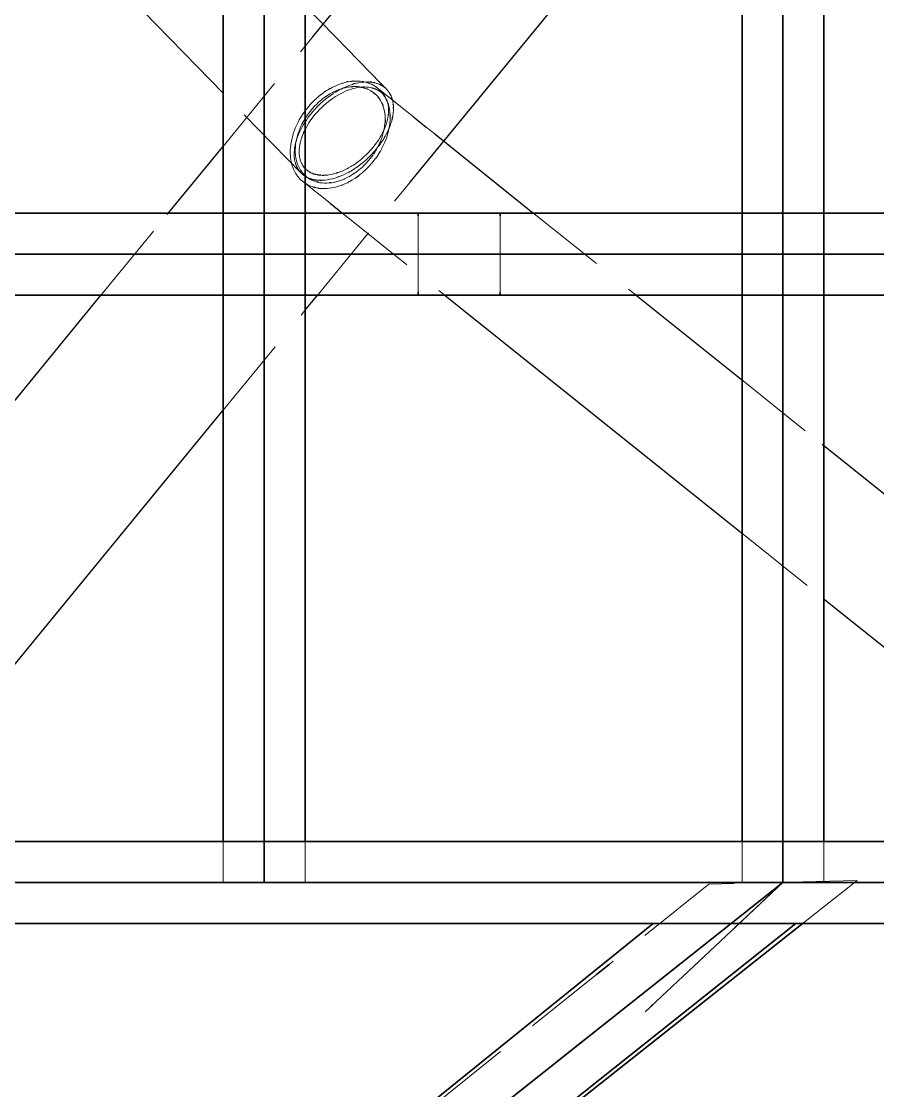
# Model space of a CAD drawing. Header units: millimetres. Extents: x -6703 to 7269, y -87291 to -79311.
# Drawn here: x 3953 to 5521, y -83593 to -81636 of the extents above; entities that cross this region are included whole.
import ezdxf

# ---------------------------------------------------------------- set-up
doc = ezdxf.new("R2010")
doc.units = ezdxf.units.MM
doc.linetypes.add('HIDDEN_50', pattern=[225, 150, -75])
for name, color, linetype, lineweight in [('PLATE_HIDDEN', 8, 'HIDDEN_50', 18), ('PLATE_VISIBLE', 7, 'Continuous', 35), ('PROFILE_HIDDEN', 9, 'HIDDEN_50', 18), ('PROFILE_VISIBLE', 4, 'Continuous', 25)]:
    doc.layers.add(name, color=color, linetype=linetype, lineweight=lineweight)

msp = doc.modelspace()

# ---------------------------------------------------------------- linework, layer by layer
at = {"layer": 'PLATE_HIDDEN'}
for p, q in [((4397.9, -83211.7), (4397.9, -81502.2)), ((5347.9, -81502.2), (5347.9, -83211.7)), ((4322.9, -82139.7), (4322.9, -81990.1)), ((4326.2, -81986.7), (4475.6, -81986.7)), ((4472.9, -81990.1), (4472.9, -82139.7)), ((4679.9, -81991.7), (4679.9, -82131.7)), ((4829.9, -82131.7), (4829.9, -81991.7)), ((5272.9, -82139.7), (5272.9, -81990.1)), ((5274.9, -81986.7), (5424.9, -81986.7)), ((5422.9, -81990.1), (5422.9, -82139.7)), ((4754.9, -82061.7), (2502.9, -82061.7)), ((6254.9, -82061.7), (4754.9, -82061.7)), ((4475.6, -82136.7), (4326.2, -82136.7)), ((5424.9, -82136.7), (5274.9, -82136.7)), ((4397.9, -82923.4), (4397.9, -82921.1)), ((4397.9, -82921.1), (4397.9, -83211.7)), ((4397.9, -83144), (4397.9, -82923.4)), ((5347.9, -83036.7), (5347.9, -83034.4)), ((5347.9, -83034.4), (5347.9, -83211.7)), ((5347.9, -83144), (5347.9, -83036.7)), ((4322.9, -83211.7), (4322.9, -83136.9)), ((4331.7, -83136.7), (4471.6, -83136.7)), ((4397.9, -83211.7), (4397.9, -83144)), ((4472.9, -83136.9), (4472.9, -83211.7)), ((5272.9, -83211.7), (5272.9, -83136.9)), ((5280.8, -83136.7), (5420.7, -83136.7)), ((5347.9, -83211.7), (5347.9, -83144)), ((5422.9, -83136.9), (5422.9, -83211.7)), ((5483.6, -83208.3), (5212.2, -83215.1)), ((5385.5, -83285.8), (5483.6, -83208.3)), ((3194.9, -83211.7), (4662.5, -83211.7)), ((4472.9, -83211.7), (4322.9, -83211.7)), ((4702.4, -83211.7), (6254.9, -83211.7)), ((5347.9, -83211.7), (4982.3, -83501.4)), ((5212.2, -83215.1), (5029.5, -83361.8)), ((5095.5, -83449), (5347.9, -83211.7)), ((5422.9, -83211.7), (5272.9, -83211.7)), ((5347.9, -83211.7), (5273.5, -83281.7)), ((5273.5, -83281.7), (5095.5, -83449)), ((5380.7, -83286.7), (5121, -83286.7)), ((5006.2, -83380.5), (3560, -84541.1)), ((4982.3, -83501.4), (4710.4, -83716.9))]:
    msp.add_line(p, q, dxfattribs=at)
at = {"layer": 'PLATE_VISIBLE'}
for p, q in [((4322.9, -79821.1), (4322.9, -83136.7)), ((4472.9, -83136.7), (4472.9, -79821.1)), ((5272.9, -79821.1), (5272.9, -83136.7)), ((5422.9, -83136.7), (5422.9, -79821.1)), ((4322.9, -81990.1), (4322.9, -80982.9)), ((4472.9, -80982.9), (4472.9, -81990.1)), ((5272.9, -81990.1), (5272.9, -80982.9)), ((5422.9, -80982.9), (5422.9, -81990.1)), ((4397.9, -81248.1), (4397.9, -83211.7)), ((5347.9, -83211.7), (5347.9, -81248.1)), ((6179.9, -81986.7), (2572.9, -81986.7)), ((3519.2, -81986.7), (4326.2, -81986.7)), ((4475.6, -81986.7), (4679.9, -81986.7)), ((4679.9, -81986.7), (4679.9, -81991.7)), ((4829.9, -81986.7), (5274.9, -81986.7)), ((4829.9, -81991.7), (4829.9, -81986.7)), ((5424.9, -81986.7), (6179.9, -81986.7)), ((2497.9, -82061.7), (4754.9, -82061.7)), ((4754.9, -82061.7), (6254.9, -82061.7)), ((4679.9, -82131.7), (4679.9, -82136.7)), ((4829.9, -82136.7), (4829.9, -82131.7)), ((2572.9, -82136.7), (6179.9, -82136.7)), ((4326.2, -82136.7), (3519.2, -82136.7)), ((4322.9, -83136.9), (4322.9, -82139.7)), ((4472.9, -82139.7), (4472.9, -83136.9)), ((4679.9, -82136.7), (4475.6, -82136.7)), ((5274.9, -82136.7), (4829.9, -82136.7)), ((5272.9, -83136.9), (5272.9, -82139.7)), ((5422.9, -82139.7), (5422.9, -83136.9)), ((6179.9, -82136.7), (5424.9, -82136.7)), ((6179.9, -83136.7), (3189.4, -83136.7)), ((3522.4, -83136.7), (4331.7, -83136.7)), ((4322.9, -83136.7), (4472.9, -83136.7)), ((4471.6, -83136.7), (5280.8, -83136.7)), ((5272.9, -83136.7), (5422.9, -83136.7)), ((5420.7, -83136.7), (6100, -83136.7)), ((6254.9, -83211.7), (3188.8, -83211.7)), ((3331.5, -84809.7), (5347.9, -83211.7)), ((4662.5, -83211.7), (4702.4, -83211.7)), ((3189.4, -83286.7), (6179.9, -83286.7)), ((5121, -83286.7), (3217.7, -83286.7)), ((5110, -83286.7), (3322.8, -84731.5)), ((5110, -83286.7), (3322.8, -84731.5)), ((3342.1, -84900.7), (5385.5, -83285.8)), ((3342.1, -84900.8), (5371.5, -83286.7)), ((3342.1, -84900.8), (5371.5, -83286.7)), ((5371.5, -83286.7), (5110, -83286.7)), ((5371.5, -83286.7), (5110, -83286.7)), ((6180, -83286.7), (5380.7, -83286.7)), ((5029.5, -83361.8), (5006.2, -83380.5))]:
    msp.add_line(p, q, dxfattribs=at)
at = {"layer": 'PROFILE_HIDDEN'}
for p, q in [((4321.8, -81865.2), (4486.6, -81664.3)), ((4549.5, -81685.5), (4528.6, -81664.1)), ((4591.3, -81728.3), (4570.4, -81706.9)), ((4521.6, -81756.9), (4519.2, -81758.2)), ((4523.2, -81756.1), (4521.6, -81756.9)), ((4526.4, -81754.5), (4523.2, -81756.1)), ((4531.2, -81752.4), (4526.4, -81754.5)), ((4532.7, -81751.8), (4531.2, -81752.4)), ((4536, -81750.5), (4532.7, -81751.8)), ((4533.6, -81760.8), (4536.7, -81759.6)), ((4538.3, -81759.5), (4533.7, -81762)), ((4540.9, -81748.9), (4536, -81750.5)), ((4536.7, -81759.6), (4539, -81758.9)), ((4543.1, -81757.2), (4538.3, -81759.5)), ((4542.3, -81748.5), (4540.9, -81748.9)), ((4542, -81758), (4542.7, -81757.8)), ((4545.7, -81747.6), (4542.3, -81748.5)), ((4542.7, -81757.8), (4545.9, -81756.9)), ((4547.9, -81755.1), (4543.2, -81757.1)), ((4548.1, -81747), (4545.7, -81747.6)), ((4545.9, -81756.9), (4550.4, -81756)), ((4552.6, -81753.2), (4547.9, -81755.1)), ((4550.4, -81756), (4551.7, -81755.8)), ((4551.8, -81746.3), (4551.1, -81746.4)), ((4551.4, -81761.7), (4555.8, -81760.1)), ((4551.7, -81755.8), (4554.9, -81755.3)), ((4555.2, -81745.7), (4551.8, -81746.3)), ((4557.4, -81751.5), (4552.7, -81753.1)), ((4554.9, -81755.3), (4557.1, -81755.1)), ((4557.6, -81745.4), (4555.2, -81745.7)), ((4555.8, -81760.1), (4560.3, -81758.7)), ((4559.8, -81750.8), (4557.4, -81751.5)), ((4559.9, -81754.9), (4560.5, -81754.9)), ((4560.3, -81758.7), (4564.7, -81757.6)), ((4560.5, -81754.9), (4563.7, -81754.8)), ((4561.2, -81745.1), (4560.6, -81745.1)), ((4564.6, -81744.9), (4561.2, -81745.1)), ((4563.7, -81754.8), (4568, -81754.9)), ((4566.8, -81748.9), (4564.5, -81749.5)), ((4569.1, -81744.9), (4564.6, -81744.9)), ((4564.7, -81757.6), (4569, -81756.7)), ((4571.4, -81747.9), (4566.8, -81748.9)), ((4568, -81754.9), (4569, -81755)), ((4569, -81755), (4570.6, -81755.2)), ((4570.3, -81745), (4569.1, -81744.9)), ((4569.1, -81756.7), (4573.4, -81756.1)), ((4573.6, -81745.2), (4570.3, -81745)), ((4576, -81747.2), (4571.4, -81747.9)), ((4573.4, -81756.1), (4575.4, -81755.9)), ((4578, -81745.8), (4573.6, -81745.2)), ((4574.2, -81755.7), (4576.3, -81756)), ((4580.3, -81746.8), (4576, -81747.2)), ((4578.5, -81745.9), (4578, -81745.8)), ((4579.6, -81755.6), (4581.7, -81755.6)), ((4584.8, -81746.5), (4580.4, -81746.7)), ((4582.3, -81746.6), (4580.6, -81746.3)), ((4581.7, -81755.6), (4585.4, -81755.7)), ((4582.1, -81757.6), (4584.1, -81758.2)), ((4586.4, -81747.7), (4582.3, -81746.6)), ((4586.8, -81746.6), (4584.8, -81746.5)), ((4585.6, -81755.7), (4589.5, -81756)), ((4586.3, -81759.1), (4587.7, -81759.7)), ((4587.3, -81748), (4586.4, -81747.7)), ((4590.4, -81749.1), (4587.3, -81748)), ((4587.7, -81759.7), (4591.3, -81761.4)), ((4591, -81746.7), (4589, -81746.6)), ((4589.5, -81756), (4592.9, -81756.6)), ((4594.2, -81750.7), (4590.4, -81749.1)), ((4593.2, -81756.7), (4595, -81757.1)), ((4596.8, -81747.4), (4594.9, -81747.1)), ((4597.9, -81752.6), (4596.4, -81751.9)), ((4601.4, -81754.8), (4597.9, -81752.6)), ((4598.3, -81758), (4599.8, -81758.5)), ((4600.9, -81748.2), (4599, -81747.8)), ((4604.2, -81749.2), (4600.9, -81748.2)), ((4604.8, -81757.2), (4603.4, -81756.2)), ((4608, -81750.6), (4604.5, -81749.3)), ((4606.4, -81758.5), (4604.8, -81757.2)), ((4604.8, -81757.2), (4671.1, -81810.2)), ((4609.5, -81751.2), (4608, -81750.6)), ((4622.6, -81760.5), (4612.2, -81749.8)), ((4614.5, -81753.8), (4612.9, -81753)), ((4615.7, -81754.7), (4614.5, -81753.8)), ((4466.1, -81913.8), (4323.3, -81767.4)), ((4490.1, -81779.7), (4487.6, -81782.1)), ((4494.3, -81775.8), (4490.1, -81779.7)), ((4495.1, -81775.1), (4494.3, -81775.8)), ((4498.6, -81772.1), (4497.3, -81773.3)), ((4503.1, -81768.6), (4498.6, -81772.1)), ((4501.4, -81780.2), (4505.5, -81776.8)), ((4504.7, -81767.4), (4503.1, -81768.6)), ((4507.6, -81765.4), (4504.7, -81767.4)), ((4505.5, -81776.8), (4507.1, -81775.7)), ((4510.2, -81777.9), (4506.2, -81781.2)), ((4507.1, -81775.7), (4508.5, -81774.7)), ((4512.2, -81762.3), (4507.6, -81765.4)), ((4514.7, -81774.4), (4510.2, -81777.9)), ((4512, -81772.2), (4514.2, -81770.8)), ((4513.8, -81761.3), (4512.2, -81762.3)), ((4515.4, -81760.4), (4513.8, -81761.3)), ((4514.2, -81770.8), (4515.7, -81769.8)), ((4519.3, -81771), (4515.1, -81774.1)), ((4515.7, -81769.8), (4518.6, -81768)), ((4515.9, -81782), (4519.8, -81779)), ((4518.6, -81768), (4523.1, -81765.6)), ((4524, -81767.9), (4519.3, -81771)), ((4519.8, -81779), (4524.2, -81775.9)), ((4523.1, -81765.6), (4524.6, -81764.8)), ((4528.7, -81764.9), (4524.3, -81767.7)), ((4524.5, -81775.7), (4528.6, -81773.1)), ((4524.6, -81764.8), (4527.6, -81763.3)), ((4527.6, -81763.3), (4532.2, -81761.3)), ((4528.6, -81773.1), (4533.1, -81770.4)), ((4533.5, -81762.1), (4528.7, -81764.9)), ((4532.2, -81761.3), (4533.6, -81760.8)), ((4533.4, -81770.2), (4537.7, -81767.9)), ((4537.7, -81767.9), (4542.2, -81765.6)), ((4542.4, -81765.5), (4546.8, -81763.5)), ((4546.8, -81763.5), (4551.3, -81761.7)), ((4596.2, -81764.5), (4597.8, -81765.7)), ((4602.2, -81769.5), (4603.6, -81770.9)), ((4603.6, -81770.9), (4604, -81771.3)), ((4604, -81771.3), (4605.1, -81772.6)), ((4604.7, -81760.7), (4606, -81761.4)), ((4607.4, -81775.4), (4608.5, -81777)), ((4607.8, -81762.4), (4609.2, -81763.4)), ((4608.5, -81777), (4608.8, -81777.4)), ((4608.8, -81777.4), (4610.7, -81780.3)), ((4609.2, -81763.4), (4611.5, -81765.1)), ((4610.9, -81762.7), (4609.7, -81761.5)), ((4612.3, -81764.2), (4610.9, -81762.7)), ((4611.8, -81765.4), (4614.2, -81767.6)), ((4614.2, -81767.6), (4616.1, -81769.8)), ((4616.2, -81769), (4615.1, -81767.6)), ((4618.5, -81772.6), (4616.2, -81769)), ((4616.4, -81770.1), (4618.4, -81772.8)), ((4618.4, -81772.8), (4619.9, -81775.2)), ((4618.8, -81773.1), (4618.5, -81772.6)), ((4620.6, -81776.3), (4618.8, -81773.1)), ((4619.9, -81775.2), (4620.2, -81775.7)), ((4620.2, -81775.7), (4620.9, -81777.2)), ((4621.5, -81778.2), (4620.6, -81776.3)), ((4624.9, -81763.1), (4622.6, -81760.5)), ((4626.6, -81765.5), (4624.9, -81763.1)), ((4627, -81766), (4626.6, -81765.5)), ((4628.8, -81769), (4627, -81766)), ((4630.1, -81771.7), (4628.8, -81769)), ((4630.4, -81772.2), (4630.1, -81771.7)), ((4631, -81774), (4630.4, -81772.2)), ((4632.6, -81778.6), (4632.2, -81777.1)), ((4632.8, -81779.2), (4632.6, -81778.6)), ((4633.7, -81783), (4632.8, -81779.2)), ((4474.7, -81796.8), (4473.7, -81798.1)), ((4478.3, -81792.3), (4474.7, -81796.8)), ((4479.1, -81791.4), (4478.3, -81792.3)), ((4482.1, -81787.9), (4481, -81789.2)), ((4486, -81783.7), (4482.1, -81787.9)), ((4482.4, -81799.6), (4483.9, -81797.9)), ((4483.9, -81797.9), (4485.9, -81795.4)), ((4489.3, -81797.7), (4485.5, -81802.1)), ((4485.9, -81795.4), (4489.5, -81791.4)), ((4487.6, -81782.1), (4486, -81783.7)), ((4489.8, -81797.2), (4489.3, -81797.7)), ((4489.5, -81791.4), (4491.1, -81789.8)), ((4493.2, -81793.5), (4489.8, -81797.2)), ((4491.1, -81789.8), (4493.4, -81787.5)), ((4497.3, -81789.4), (4493.2, -81793.5)), ((4493.4, -81787.5), (4497.3, -81783.7)), ((4495.5, -81800.9), (4499.2, -81796.9)), ((4497.3, -81783.7), (4498.9, -81782.4)), ((4497.8, -81788.9), (4497.3, -81789.4)), ((4501.5, -81785.4), (4497.8, -81788.9)), ((4498.9, -81782.4), (4501.4, -81780.2)), ((4499.2, -81796.9), (4499.7, -81796.4)), ((4499.7, -81796.4), (4503.1, -81793)), ((4505.8, -81781.6), (4501.5, -81785.4)), ((4503.1, -81793), (4507.1, -81789.3)), ((4506.2, -81781.2), (4505.8, -81781.6)), ((4507.1, -81789.3), (4507.6, -81788.9)), ((4507.6, -81788.9), (4511.3, -81785.7)), ((4511.3, -81785.7), (4515.5, -81782.3)), ((4610.7, -81780.3), (4612.6, -81783.9)), ((4612.6, -81783.9), (4612.8, -81784.3)), ((4612.8, -81784.3), (4613.6, -81786)), ((4615, -81789.6), (4615.8, -81791.5)), ((4615.9, -81791.9), (4617, -81795.6)), ((4617, -81795.6), (4617.9, -81799.8)), ((4622.2, -81780.1), (4622.7, -81781.4)), ((4624, -81784.2), (4622.6, -81780.6)), ((4622.7, -81781.4), (4623, -81782)), ((4623, -81782), (4624, -81785.4)), ((4625.4, -81788.5), (4624, -81784.2)), ((4624, -81785.4), (4624.6, -81788.3)), ((4624.6, -81788.3), (4624.8, -81788.9)), ((4624.8, -81788.9), (4625.3, -81792.7)), ((4625.3, -81792.7), (4625.5, -81795.7)), ((4626.5, -81792.9), (4625.5, -81788.9)), ((4625.5, -81795.7), (4625.6, -81796.5)), ((4625.6, -81796.5), (4625.6, -81800.5)), ((4627.4, -81797.4), (4626.5, -81792.9)), ((4628, -81802), (4627.5, -81797.8)), ((4634.2, -81786.1), (4633.7, -81783)), ((4634.3, -81802.7), (4634.6, -81799.3)), ((4634.6, -81790.9), (4634.5, -81788.9)), ((4634.7, -81792.5), (4634.6, -81790.9)), ((4634.6, -81799.3), (4634.7, -81795.1)), ((4460.6, -81818.7), (4459.4, -81821.1)), ((4462, -81816), (4460.6, -81818.7)), ((4464.9, -81811.1), (4462, -81816)), ((4466.3, -81808.9), (4464.9, -81811.1)), ((4468, -81806.2), (4466.3, -81808.9)), ((4467.6, -81822.4), (4470.2, -81817.7)), ((4471.2, -81801.5), (4468, -81806.2)), ((4470.2, -81817.7), (4471.4, -81815.6)), ((4472, -81800.5), (4471.2, -81801.5)), ((4471.4, -81815.6), (4472.2, -81814.3)), ((4473.7, -81817.9), (4472.2, -81820.3)), ((4474.4, -81810.7), (4475.9, -81808.4)), ((4478.5, -81811), (4475.8, -81814.9)), ((4475.9, -81808.4), (4477.3, -81806.5)), ((4477.3, -81806.5), (4479, -81804)), ((4481.9, -81806.5), (4478.5, -81811)), ((4479, -81804), (4482.4, -81799.6)), ((4479.7, -81821.4), (4482.1, -81817.8)), ((4482.5, -81805.9), (4481.9, -81806.5)), ((4482.1, -81817.8), (4485.2, -81813.4)), ((4485.5, -81802.1), (4482.5, -81805.9)), ((4485.2, -81813.4), (4485.7, -81812.7)), ((4485.7, -81812.7), (4488.4, -81809.1)), ((4488.4, -81809.1), (4491.9, -81804.9)), ((4491.9, -81804.9), (4492.4, -81804.4)), ((4492.4, -81804.4), (4495.5, -81800.9)), ((4618, -81800.2), (4618.7, -81804.2)), ((4618.7, -81804.2), (4619.1, -81808.6)), ((4619.1, -81808.9), (4619.3, -81813.2)), ((4619.3, -81813.2), (4619.3, -81815.5)), ((4623.1, -81817.3), (4622.2, -81820.6)), ((4624.1, -81813), (4623.1, -81817.3)), ((4624.3, -81812), (4624.1, -81813)), ((4624.9, -81808.7), (4624.3, -81812)), ((4625.1, -81806.6), (4624.9, -81808.7)), ((4625.6, -81800.5), (4625.4, -81803.6)), ((4628.4, -81806.8), (4628, -81802)), ((4628, -81821.7), (4628.4, -81816.9)), ((4628.4, -81816.6), (4628.5, -81811.7)), ((4628.5, -81811.7), (4628.5, -81809.4)), ((4630.4, -81820.8), (4631.5, -81817.3)), ((4631.5, -81817.3), (4632, -81815)), ((4633.2, -81809.9), (4633.5, -81808.2)), ((4633.5, -81808.2), (4634.2, -81803.7)), ((4634.2, -81803.7), (4634.3, -81802.7)), ((4452.7, -81836.4), (4451.8, -81839)), ((4454.7, -81831.3), (4452.7, -81836.4)), ((4455.8, -81828.8), (4454.7, -81831.3)), ((4456.9, -81826.1), (4455.8, -81828.8)), ((4459.4, -81821.1), (4456.9, -81826.1)), ((4459.6, -81841.9), (4461.2, -81837)), ((4461.2, -81837), (4462.2, -81834.6)), ((4464.2, -81834.4), (4462, -81839.2)), ((4462.2, -81834.6), (4463.1, -81832.1)), ((4463.1, -81832.1), (4465.2, -81827.2)), ((4464.7, -81833.5), (4464.2, -81834.4)), ((4466.6, -81829.7), (4464.7, -81833.5)), ((4465.2, -81827.2), (4466.4, -81825)), ((4466.4, -81825), (4467.6, -81822.4)), ((4469.3, -81825), (4466.6, -81829.7)), ((4469.8, -81824.1), (4469.3, -81825)), ((4472.2, -81820.3), (4469.8, -81824.1)), ((4470.1, -81839.1), (4471.7, -81835.6)), ((4471.7, -81835.6), (4474, -81831.1)), ((4474, -81831.1), (4474.5, -81830.2)), ((4474.5, -81830.2), (4476.5, -81826.6)), ((4476.5, -81826.6), (4479.2, -81822.2)), ((4479.2, -81822.2), (4479.7, -81821.4)), ((4615.3, -81838.3), (4614.6, -81839.7)), ((4616.8, -81835.2), (4615.3, -81838.3)), ((4616.5, -81837.3), (4615.3, -81842.1)), ((4617.6, -81832.3), (4616.6, -81837.2)), ((4618.7, -81830.7), (4616.8, -81835.2)), ((4618.4, -81827.6), (4617.6, -81832.3)), ((4619, -81822.6), (4618.4, -81827.4)), ((4619.2, -81829.4), (4618.7, -81830.7)), ((4619.1, -81820.4), (4619, -81822.6)), ((4620.5, -81826.2), (4619.2, -81829.4)), ((4621.9, -81821.7), (4620.5, -81826.2)), ((4622.2, -81820.6), (4621.9, -81821.7)), ((4622.8, -81839.5), (4624.4, -81836.2)), ((4623.9, -81842.3), (4625.3, -81837.2)), ((4624.4, -81836.2), (4626.5, -81831.4)), ((4625.3, -81837.1), (4626.4, -81831.9)), ((4626.4, -81831.9), (4627.3, -81826.9)), ((4626.5, -81831.4), (4627.1, -81830.1)), ((4627.1, -81830.1), (4628.4, -81826.7)), ((4627.3, -81826.8), (4628, -81821.7)), ((4628.4, -81826.7), (4630, -81822)), ((4630, -81822), (4630.4, -81820.8)), ((4694.5, -81829), (4710.1, -81841.5)), ((4447.1, -81857.2), (4446.8, -81859.6)), ((4448.2, -81852), (4447.1, -81857.2)), ((4448.8, -81849.3), (4448.2, -81852)), ((4449.4, -81846.8), (4448.8, -81849.3)), ((4451, -81841.6), (4449.4, -81846.8)), ((4451.8, -81839), (4451, -81841.6)), ((4455.4, -81858), (4454.6, -81861.4)), ((4455.3, -81861.5), (4456, -81856.6)), ((4456.7, -81853.3), (4455.4, -81858)), ((4456, -81856.6), (4456.5, -81854.1)), ((4456.5, -81854.1), (4457, -81851.7)), ((4457, -81852.2), (4456.7, -81853.3)), ((4457, -81851.7), (4458.1, -81846.8)), ((4458.2, -81848.6), (4457, -81852.2)), ((4458.1, -81846.8), (4458.9, -81844.3)), ((4460, -81843.9), (4458.2, -81848.6)), ((4458.9, -81844.3), (4459.6, -81841.9)), ((4460.4, -81842.9), (4460, -81843.9)), ((4462, -81839.2), (4460.4, -81842.9)), ((4462.9, -81862.1), (4463.8, -81857.8)), ((4463.8, -81857.8), (4464.1, -81856.8)), ((4464.1, -81856.8), (4464.9, -81853.5)), ((4464.9, -81853.5), (4466.3, -81849)), ((4466.3, -81849), (4466.6, -81848)), ((4466.6, -81848), (4467.8, -81844.6)), ((4467.8, -81844.6), (4469.7, -81840.1)), ((4469.7, -81840.1), (4470.1, -81839.1)), ((4603.9, -81857.4), (4600.7, -81861.7)), ((4604.9, -81856), (4603.9, -81857.4)), ((4606.9, -81853), (4604.9, -81856)), ((4609.7, -81848.6), (4606.9, -81853)), ((4609.9, -81856.8), (4607.7, -81861.7)), ((4610.5, -81847.2), (4609.7, -81848.6)), ((4611.9, -81851.9), (4610, -81856.7)), ((4612.3, -81844.2), (4610.5, -81847.2)), ((4611.7, -81858.1), (4613.8, -81855.1)), ((4613.7, -81847), (4611.9, -81851.9)), ((4614.6, -81839.7), (4612.3, -81844.2)), ((4615.3, -81842.1), (4613.7, -81847)), ((4613.8, -81855.1), (4616.8, -81850.4)), ((4616, -81862.9), (4618.3, -81857.8)), ((4616.8, -81850.4), (4617.6, -81848.9)), ((4617.6, -81848.9), (4619.5, -81845.7)), ((4618.3, -81857.7), (4620.4, -81852.6)), ((4619.5, -81845.7), (4622.1, -81840.9)), ((4620.4, -81852.6), (4622.3, -81847.5)), ((4622.1, -81840.9), (4622.8, -81839.5)), ((4622.3, -81847.5), (4623.9, -81842.3)), ((4445.7, -81869.6), (4445.6, -81872.3)), ((4445.6, -81872.3), (4445.6, -81877.3)), ((4445.6, -81877.3), (4445.7, -81879.4)), ((4445.9, -81867.3), (4445.7, -81869.6)), ((4446.4, -81862.3), (4445.9, -81867.3)), ((4446.8, -81859.6), (4446.4, -81862.3)), ((4453.1, -81871.5), (4452.8, -81875.8)), ((4452.8, -81875.8), (4452.8, -81878.8)), ((4453.2, -81870.3), (4453.1, -81871.5)), ((4453.6, -81867.1), (4453.2, -81870.3)), ((4454.4, -81862.6), (4453.6, -81867.1)), ((4454.6, -81861.4), (4454.4, -81862.6)), ((4454.7, -81871), (4454.9, -81866.2)), ((4454.8, -81873), (4454.7, -81871)), ((4454.8, -81875.6), (4454.8, -81873)), ((4455.2, -81880.1), (4454.8, -81875.6)), ((4454.9, -81866.2), (4455.1, -81863.6)), ((4455.1, -81863.6), (4455.3, -81861.5)), ((4461.9, -81873.4), (4462, -81870.5)), ((4461.9, -81874.5), (4461.9, -81873.4)), ((4462, -81878.4), (4461.9, -81874.5)), ((4462, -81870.5), (4462.3, -81866.4)), ((4462.3, -81866.4), (4462.5, -81865.3)), ((4462.5, -81865.3), (4462.9, -81862.1)), ((4590.1, -81874.2), (4586.3, -81878.1)), ((4591.5, -81872.7), (4590.1, -81874.2)), ((4593.8, -81870.1), (4591.5, -81872.7)), ((4592.2, -81881.6), (4596.2, -81877.4)), ((4597.3, -81866), (4593.8, -81870.1)), ((4596.2, -81877.4), (4597.6, -81875.8)), ((4598.5, -81864.5), (4597.3, -81866)), ((4597.6, -81875.8), (4600.1, -81873.1)), ((4600.7, -81861.7), (4598.5, -81864.5)), ((4600.1, -81873.1), (4603.8, -81868.7)), ((4602.6, -81871.2), (4601.2, -81873.3)), ((4605.2, -81866.4), (4602.6, -81871.2)), ((4603.8, -81868.7), (4605, -81867.1)), ((4605, -81867.1), (4607.3, -81864.2)), ((4607.7, -81861.7), (4605.3, -81866.3)), ((4607.3, -81864.2), (4610.6, -81859.7)), ((4607.8, -81877.6), (4610.6, -81873)), ((4610.6, -81859.7), (4611.7, -81858.1)), ((4610.6, -81873), (4613.4, -81868)), ((4613.5, -81867.8), (4616, -81862.9)), ((4445.7, -81879.4), (4445.8, -81882.1)), ((4445.8, -81882.1), (4446.3, -81886.8)), ((4446.3, -81886.8), (4446.6, -81888.7)), ((4446.6, -81888.7), (4447.1, -81891.4)), ((4447.1, -81891.4), (4448.1, -81895.9)), ((4448.1, -81895.9), (4448.6, -81897.6)), ((4452.8, -81878.8), (4452.8, -81880)), ((4452.8, -81880), (4453, -81884.1)), ((4453, -81884.1), (4453.3, -81886.9)), ((4453.3, -81886.9), (4453.5, -81888.1)), ((4453.5, -81888.1), (4454.2, -81891.9)), ((4454.2, -81891.9), (4454.9, -81894.4)), ((4454.9, -81894.4), (4455.2, -81895.6)), ((4455.4, -81882), (4455.2, -81880.1)), ((4455.2, -81895.6), (4456.4, -81899.1)), ((4455.7, -81884.5), (4455.4, -81882)), ((4456.6, -81888.8), (4455.7, -81884.5)), ((4457, -81890.5), (4456.6, -81888.8)), ((4457.7, -81893), (4457, -81890.5)), ((4459, -81896.9), (4457.7, -81893)), ((4459.6, -81898.4), (4459, -81896.9)), ((4462.3, -81881.1), (4462, -81878.4)), ((4462.4, -81882.2), (4462.3, -81881.1)), ((4463.1, -81885.9), (4462.4, -81882.2)), ((4463.7, -81888.2), (4463.1, -81885.9)), ((4464, -81889.3), (4463.7, -81888.2)), ((4465.1, -81892.7), (4464, -81889.3)), ((4466, -81894.8), (4465.1, -81892.7)), ((4466.5, -81895.8), (4466, -81894.8)), ((4468.1, -81898.8), (4466.5, -81895.8)), ((4565.5, -81895.5), (4561.1, -81898.5)), ((4566.4, -81894.9), (4565.5, -81895.5)), ((4569.8, -81892.4), (4568.6, -81893.3)), ((4574.1, -81889), (4569.8, -81892.4)), ((4572.3, -81898.9), (4575, -81896.9)), ((4575.8, -81887.6), (4574.1, -81889)), ((4575, -81896.9), (4579.5, -81893.3)), ((4578.3, -81885.5), (4575.8, -81887.6)), ((4582.4, -81881.9), (4578.3, -81885.5)), ((4579.5, -81893.3), (4581.2, -81891.8)), ((4582.6, -81897.1), (4580.9, -81898.8)), ((4581.2, -81891.8), (4583.8, -81889.5)), ((4583.9, -81880.4), (4582.4, -81881.9)), ((4584.5, -81895.1), (4582.6, -81897.1)), ((4583.8, -81889.5), (4588.1, -81885.6)), ((4586.3, -81878.1), (4583.9, -81880.4)), ((4588.1, -81885.6), (4589.7, -81884.1)), ((4590, -81889), (4588.3, -81890.9)), ((4589.7, -81884.1), (4592.2, -81881.6)), ((4591.7, -81886.8), (4590, -81889)), ((4590.1, -81900.7), (4593.9, -81896.4)), ((4594.2, -81896), (4597.6, -81891.9)), ((4596.6, -81880.3), (4595.1, -81882.3)), ((4598.2, -81878), (4596.6, -81880.3)), ((4597.6, -81891.9), (4601.1, -81887.4)), ((4601.4, -81887.1), (4604.5, -81882.7)), ((4604.5, -81882.7), (4607.7, -81877.9)), ((4448.6, -81897.6), (4449.3, -81900.2)), ((4449.3, -81900.2), (4450.8, -81904.3)), ((4450.8, -81904.3), (4451.5, -81905.8)), ((4451.5, -81905.8), (4452.5, -81908.3)), ((4452.5, -81908.3), (4454.5, -81912.1)), ((4454.5, -81912.1), (4455.3, -81913.4)), ((4455.3, -81913.4), (4456.7, -81915.7)), ((4456.4, -81899.1), (4457.4, -81901.3)), ((4456.7, -81915.7), (4459.1, -81919.1)), ((4457.4, -81901.3), (4457.9, -81902.4)), ((4457.9, -81902.4), (4459.6, -81905.5)), ((4460.6, -81900.8), (4459.6, -81898.4)), ((4459.6, -81905.5), (4460.8, -81907.4)), ((4462.4, -81904.4), (4460.6, -81900.8)), ((4460.8, -81907.4), (4461.5, -81908.5)), ((4461.5, -81908.5), (4463.7, -81911.2)), ((4463.1, -81905.7), (4462.4, -81904.4)), ((4464.4, -81907.9), (4463.1, -81905.7)), ((4463.7, -81911.2), (4465.2, -81912.8)), ((4466.7, -81911.1), (4464.4, -81907.9)), ((4465.2, -81912.8), (4466.1, -81913.8)), ((4466.1, -81913.8), (4468.7, -81916.1)), ((4467.6, -81912.2), (4466.7, -81911.1)), ((4469.2, -81914.2), (4467.6, -81912.2)), ((4469.4, -81900.6), (4468.1, -81898.8)), ((4468.7, -81916.1), (4470.4, -81917.4)), ((4471.9, -81917), (4469.2, -81914.2)), ((4470, -81901.6), (4469.4, -81900.6)), ((4472.1, -81904.1), (4470, -81901.6)), ((4472.8, -81904.9), (4472.1, -81904.1)), ((4474.4, -81906.5), (4474, -81906.1)), ((4476.9, -81908.7), (4474.4, -81906.5)), ((4478.6, -81909.8), (4476.9, -81908.7)), ((4479.7, -81910.6), (4478.6, -81909.8)), ((4481.1, -81911.4), (4479.7, -81910.6)), ((4484.5, -81913.2), (4483.5, -81912.7)), ((4485.7, -81913.7), (4484.5, -81913.2)), ((4489, -81915), (4485.7, -81913.7)), ((4490, -81915.2), (4489, -81915)), ((4492.5, -81915.9), (4491.8, -81915.7)), ((4494.3, -81916.3), (4492.5, -81915.9)), ((4498.2, -81917), (4497.2, -81916.8)), ((4516.2, -81916.6), (4514.2, -81916.9)), ((4520.6, -81915.9), (4516.2, -81916.6)), ((4522.8, -81915.4), (4520.6, -81915.9)), ((4525, -81914.9), (4522.8, -81915.4)), ((4529.4, -81913.6), (4525, -81914.9)), ((4530.5, -81913.3), (4529.4, -81913.6)), ((4533.9, -81912.1), (4532.8, -81912.5)), ((4538.4, -81910.4), (4533.9, -81912.1)), ((4540.6, -81909.5), (4538.4, -81910.4)), ((4543, -81908.5), (4540.6, -81909.5)), ((4542, -81916.9), (4544.3, -81915.9)), ((4547.5, -81906.3), (4543, -81908.5)), ((4544.3, -81915.9), (4546.8, -81914.7)), ((4546.8, -81914.7), (4551.6, -81912.2)), ((4549.6, -81905.2), (4547.5, -81906.3)), ((4552.1, -81903.9), (4549.6, -81905.2)), ((4551.6, -81912.2), (4552.7, -81911.6)), ((4556.6, -81901.3), (4552.1, -81903.9)), ((4555.1, -81910.3), (4556.4, -81909.5)), ((4556.4, -81909.5), (4561.1, -81906.6)), ((4558.6, -81900.1), (4556.6, -81901.3)), ((4562.1, -81914.3), (4557.7, -81917.1)), ((4561.1, -81898.5), (4558.6, -81900.1)), ((4561.1, -81906.6), (4562.1, -81906)), ((4562.7, -81913.9), (4562.1, -81914.3)), ((4566.4, -81911.3), (4562.7, -81913.9)), ((4564.5, -81904.4), (4565.8, -81903.6)), ((4565.8, -81903.6), (4570.4, -81900.3)), ((4570.6, -81908), (4566.4, -81911.3)), ((4570.4, -81900.3), (4572.3, -81898.9)), ((4571.1, -81907.6), (4570.6, -81908)), ((4574.8, -81904.6), (4571.1, -81907.6)), ((4571.3, -81917.6), (4573.2, -81916.1)), ((4573.2, -81916.1), (4577.6, -81912.6)), ((4578.8, -81900.9), (4574.8, -81904.6)), ((4577.6, -81912.6), (4578.1, -81912.1)), ((4578.1, -81912.1), (4581.9, -81908.8)), ((4581.9, -81908.8), (4586, -81904.8)), ((4586, -81904.8), (4586.4, -81904.4)), ((4586.4, -81904.4), (4590.1, -81900.7)), ((4459.1, -81919.1), (4460.1, -81920.2)), ((4460.1, -81920.2), (4461.8, -81922.3)), ((4461.8, -81922.3), (4464.6, -81925.3)), ((4464.6, -81925.3), (4465.7, -81926.2)), ((4465.7, -81926.2), (4467.7, -81928)), ((4467.7, -81928), (4470.9, -81930.6)), ((4467.7, -81928), (4518.4, -81968.6)), ((4470.4, -81917.4), (4471.5, -81918.2)), ((4470.9, -81930.6), (4472, -81931.3)), ((4471.5, -81918.2), (4474.5, -81920.1)), ((4472.8, -81917.9), (4471.9, -81917)), ((4472, -81931.3), (4474.4, -81932.8)), ((4474.8, -81919.6), (4472.8, -81917.9)), ((4474.4, -81932.8), (4478, -81934.8)), ((4474.5, -81920.1), (4475.5, -81920.6)), ((4477.8, -81922), (4474.8, -81919.6)), ((4477.1, -81921.4), (4477.8, -81921.7)), ((4477.8, -81921.7), (4479.5, -81922.4)), ((4478.9, -81922.7), (4477.8, -81922)), ((4478, -81934.8), (4479.1, -81935.4)), ((4481.1, -81924.1), (4478.9, -81922.7)), ((4479.1, -81935.4), (4481.7, -81936.6)), ((4484.5, -81926), (4481.1, -81924.1)), ((4484, -81924), (4484.7, -81924.3)), ((4485.6, -81926.5), (4484.5, -81926)), ((4484.7, -81924.3), (4486.6, -81924.7)), ((4488.2, -81927.6), (4485.6, -81926.5)), ((4491.9, -81928.9), (4488.2, -81927.6)), ((4489.6, -81925.4), (4490.7, -81925.6)), ((4490.7, -81925.6), (4491.5, -81925.7)), ((4493, -81929.3), (4491.9, -81928.9)), ((4494.4, -81929.6), (4493, -81929.3)), ((4494, -82138.5), (4665.2, -81929.8)), ((4494.4, -81926.1), (4496.4, -81926.3)), ((4496.4, -81926.3), (4498.7, -81926.4)), ((4499.8, -81930.9), (4497.8, -81930.4)), ((4499.1, -81917.1), (4498.2, -81917)), ((4498.7, -81926.4), (4499.6, -81926.4)), ((4500.9, -81931), (4499.8, -81930.9)), ((4504, -81931.4), (4500.9, -81931)), ((4503.8, -81917.4), (4501.8, -81917.3)), ((4502.7, -81926.4), (4504.9, -81926.4)), ((4504.9, -81917.4), (4503.8, -81917.4)), ((4508.2, -81931.7), (4504, -81931.4)), ((4504.9, -81926.4), (4507.2, -81926.2)), ((4507.2, -81926.2), (4509.3, -81926.1)), ((4509.3, -81931.7), (4508.2, -81931.7)), ((4509.3, -81926.1), (4513.8, -81925.5)), ((4512.5, -81931.7), (4509.3, -81931.7)), ((4512, -81917.1), (4509.9, -81917.3)), ((4514.2, -81916.9), (4512, -81917.1)), ((4516.9, -81931.4), (4512.5, -81931.7)), ((4513.8, -81925.5), (4516.1, -81925)), ((4516.1, -81925), (4518.3, -81924.6)), ((4517.4, -81931.4), (4516.9, -81931.4)), ((4518.3, -81924.6), (4523, -81923.6)), ((4521.4, -81930.9), (4519.7, -81931.1)), ((4525.9, -81930.1), (4521.4, -81930.9)), ((4523, -81923.6), (4525.3, -81922.9)), ((4525.3, -81922.9), (4527.7, -81922.3)), ((4526.9, -81929.8), (4525.9, -81930.1)), ((4530.5, -81929), (4526.9, -81929.8)), ((4527.7, -81922.3), (4532.4, -81920.7)), ((4535, -81927.7), (4530.5, -81929)), ((4532.4, -81920.7), (4534.7, -81919.8)), ((4534.7, -81919.8), (4537.2, -81918.9)), ((4535.9, -81927.3), (4535, -81927.7)), ((4535.6, -81936.8), (4540.5, -81935.1)), ((4539.6, -81926), (4535.9, -81927.3)), ((4537.2, -81918.9), (4542, -81916.9)), ((4544.2, -81924.2), (4539.6, -81926)), ((4540.5, -81935.1), (4541.3, -81934.7)), ((4541.3, -81934.7), (4545.3, -81933.1)), ((4545, -81923.8), (4544.2, -81924.2)), ((4548.7, -81922.1), (4545, -81923.8)), ((4545.3, -81933.1), (4550.1, -81930.8)), ((4553.2, -81919.7), (4548.7, -81922.1)), ((4552.8, -81929.4), (4554.8, -81928.4)), ((4553.9, -81919.3), (4553.2, -81919.7)), ((4557.7, -81917.1), (4553.9, -81919.3)), ((4554.8, -81928.4), (4557.2, -81927)), ((4560.2, -81925.2), (4564.2, -81922.7)), ((4564.2, -81922.7), (4566.5, -81921.1)), ((4481.7, -81936.6), (4485.7, -81938.1)), ((4485.7, -81938.1), (4486.8, -81938.5)), ((4486.8, -81938.5), (4488.3, -81938.9)), ((4491.8, -81939.8), (4493.9, -81940.3)), ((4493.9, -81940.3), (4495.1, -81940.5)), ((4495.1, -81940.5), (4496.7, -81940.8)), ((4500.5, -81941.2), (4502.7, -81941.4)), ((4502.7, -81941.4), (4503.8, -81941.5)), ((4503.8, -81941.5), (4507.2, -81941.6)), ((4507.2, -81941.6), (4511.8, -81941.5)), ((4511.8, -81941.5), (4512.9, -81941.4)), ((4512.9, -81941.4), (4516.5, -81941.1)), ((4516.5, -81941.1), (4521.2, -81940.4)), ((4521.2, -81940.4), (4522.2, -81940.2)), ((4522.2, -81940.2), (4526, -81939.5)), ((4526, -81939.5), (4530.8, -81938.3)), ((4530.8, -81938.3), (4531.8, -81938)), ((4531.8, -81938), (4535.6, -81936.8)), ((4100, -82135.7), (4220.4, -81988.9)), ((4541.8, -81987.4), (4729, -82137.2)), ((4889.5, -81985.1), (5076.7, -82135)), ((4322.9, -82347.1), (4475, -82161.6)), ((5271.7, -82291.1), (5419.9, -82409.7)), ((5275, -82574.4), (5423.2, -82693))]:
    msp.add_line(p, q, dxfattribs=at)
at = {"layer": 'PROFILE_VISIBLE'}
for p, q in [((4323.3, -81767.4), (3564, -80989.2)), ((4486.6, -81664.3), (5044.4, -80984.4)), ((4665.2, -81929.8), (5273.7, -81188.1)), ((4528.6, -81664.1), (4472.8, -81607)), ((4570.4, -81706.9), (4549.5, -81685.5)), ((4612.2, -81749.8), (4591.3, -81728.3)), ((4516.9, -81759.5), (4515.4, -81760.4)), ((4519.2, -81758.2), (4516.9, -81759.5)), ((4539, -81758.9), (4541.3, -81758.1)), ((4541.3, -81758.1), (4542, -81758)), ((4550.5, -81746.5), (4548.1, -81747)), ((4551.1, -81746.4), (4550.5, -81746.5)), ((4557.1, -81755.1), (4559.3, -81754.9)), ((4559.9, -81745.2), (4557.6, -81745.4)), ((4559.3, -81754.9), (4559.9, -81754.9)), ((4562.1, -81750.1), (4559.8, -81750.8)), ((4560.6, -81745.1), (4559.9, -81745.2)), ((4564.5, -81749.5), (4562.1, -81750.1)), ((4570.6, -81755.2), (4572.2, -81755.3)), ((4572.2, -81755.3), (4574.2, -81755.7)), ((4575.4, -81755.9), (4577.4, -81755.7)), ((4577.2, -81756.2), (4580.2, -81757)), ((4577.6, -81755.7), (4579.6, -81755.6)), ((4579, -81746), (4578.5, -81745.9)), ((4580.6, -81746.3), (4579, -81746)), ((4580.2, -81757), (4582.1, -81757.6)), ((4584.8, -81758.5), (4586.3, -81759.1)), ((4588.8, -81746.6), (4586.8, -81746.6)), ((4593.1, -81746.9), (4591, -81746.7)), ((4594.9, -81747.1), (4593.1, -81746.9)), ((4596.4, -81751.9), (4595, -81751.1)), ((4595, -81757.1), (4596.7, -81757.5)), ((4596.7, -81757.5), (4598.3, -81758)), ((4599, -81747.8), (4597.1, -81747.4)), ((4600.1, -81758.6), (4603.3, -81760)), ((4603.4, -81756.2), (4602.1, -81755.2)), ((4603.3, -81760), (4604.7, -81760.7)), ((4607.9, -81759.8), (4606.4, -81758.5)), ((4608.4, -81760.3), (4607.9, -81759.8)), ((4611, -81751.9), (4609.5, -81751.2)), ((4612.9, -81753), (4611.3, -81752.1)), ((4617, -81755.6), (4615.7, -81754.7)), ((4620.1, -81758), (4617.4, -81755.8)), ((4622.3, -81760.2), (4620.1, -81758)), ((4495.9, -81774.4), (4495.1, -81775.1)), ((4497.3, -81773.3), (4495.9, -81774.4)), ((4508.5, -81774.7), (4509.8, -81773.7)), ((4509.8, -81773.7), (4512, -81772.2)), ((4591.9, -81761.8), (4594.6, -81763.4)), ((4594.6, -81763.4), (4596.2, -81764.5)), ((4598.3, -81766.1), (4600.8, -81768.1)), ((4600.8, -81768.1), (4602.2, -81769.5)), ((4605.1, -81772.6), (4606.2, -81773.8)), ((4606.2, -81773.8), (4607.4, -81775.4)), ((4606.4, -81761.5), (4607.8, -81762.4)), ((4609.7, -81761.5), (4608.4, -81760.3)), ((4613.6, -81765.7), (4612.3, -81764.2)), ((4614, -81766.2), (4613.6, -81765.7)), ((4615.1, -81767.6), (4614, -81766.2)), ((4620.9, -81777.2), (4621.7, -81778.7)), ((4622.4, -81780.2), (4621.5, -81778.2)), ((4621.7, -81778.7), (4622.2, -81780.1)), ((4631.7, -81775.7), (4631, -81774)), ((4632.2, -81777.1), (4631.7, -81775.7)), ((4473.7, -81798.1), (4472.7, -81799.4)), ((4479.9, -81790.5), (4479.1, -81791.4)), ((4481, -81789.2), (4479.9, -81790.5)), ((4613.6, -81786), (4614.3, -81787.6)), ((4614.3, -81787.6), (4615, -81789.6)), ((4634.5, -81788.9), (4634.3, -81786.9)), ((4634.7, -81794.2), (4634.7, -81792.5)), ((4472.7, -81799.4), (4472, -81800.5)), ((4472.2, -81814.3), (4472.9, -81813)), ((4472.9, -81813), (4474.4, -81810.7)), ((4475.2, -81815.6), (4473.7, -81817.9)), ((4619.3, -81818.1), (4619.1, -81820.4)), ((4619.3, -81815.5), (4619.3, -81817.9)), ((4625.3, -81804.6), (4625.1, -81806.6)), ((4628.5, -81809.4), (4628.4, -81807.1)), ((4632, -81815), (4632.6, -81812.7)), ((4632.6, -81812.7), (4632.8, -81811.6)), ((4632.8, -81811.6), (4633.2, -81809.9)), ((4671.1, -81810.2), (4694.5, -81829)), ((4710.1, -81841.5), (4889.5, -81985.1)), ((4220.4, -81988.9), (4321.8, -81865.2)), ((4599.7, -81875.8), (4598.2, -81878)), ((4601.2, -81873.3), (4599.8, -81875.5)), ((4567.3, -81894.2), (4566.4, -81894.9)), ((4568.6, -81893.3), (4567.3, -81894.2)), ((4586.4, -81893.1), (4584.5, -81895.1)), ((4588.3, -81890.9), (4586.7, -81892.8)), ((4593.4, -81884.7), (4591.7, -81886.8)), ((4595.1, -81882.3), (4593.6, -81884.4)), ((4473.6, -81905.6), (4472.8, -81904.9)), ((4474, -81906.1), (4473.6, -81905.6)), ((4482.6, -81912.3), (4481.1, -81911.4)), ((4483.5, -81912.7), (4482.6, -81912.3)), ((4491, -81915.5), (4490, -81915.2)), ((4491.8, -81915.7), (4491, -81915.5)), ((4496.1, -81916.7), (4494.3, -81916.3)), ((4497.2, -81916.8), (4496.1, -81916.7)), ((4531.6, -81912.9), (4530.5, -81913.3)), ((4532.8, -81912.5), (4531.6, -81912.9)), ((4552.7, -81911.6), (4553.8, -81911)), ((4553.8, -81911), (4555.1, -81910.3)), ((4562.1, -81906), (4563.2, -81905.3)), ((4563.2, -81905.3), (4564.5, -81904.4)), ((4580.9, -81898.8), (4579.2, -81900.5)), ((4475.5, -81920.6), (4476.5, -81921.1)), ((4476.5, -81921.1), (4477.1, -81921.4)), ((4479.5, -81922.4), (4481.2, -81923.1)), ((4481.2, -81923.1), (4483.3, -81923.8)), ((4483.3, -81923.8), (4484, -81924)), ((4486.6, -81924.7), (4488.5, -81925.2)), ((4488.5, -81925.2), (4489.6, -81925.4)), ((4491.5, -81925.7), (4492.4, -81925.9)), ((4492.4, -81925.9), (4494.4, -81926.1)), ((4495.8, -81930), (4494.4, -81929.6)), ((4497.8, -81930.4), (4495.8, -81930)), ((4499.9, -81917.2), (4499.1, -81917.1)), ((4499.6, -81926.4), (4500.6, -81926.5)), ((4501.8, -81917.3), (4499.9, -81917.2)), ((4500.6, -81926.5), (4502.7, -81926.4)), ((4506, -81917.4), (4504.9, -81917.4)), ((4507.8, -81917.4), (4506, -81917.4)), ((4509.9, -81917.3), (4507.8, -81917.4)), ((4518, -81931.3), (4517.4, -81931.4)), ((4519.7, -81931.1), (4518, -81931.3)), ((4550.9, -81930.4), (4552.8, -81929.4)), ((4557.2, -81927), (4559.5, -81925.6)), ((4566.5, -81921.1), (4568.8, -81919.5)), ((4568.8, -81919.5), (4569.4, -81919.1)), ((4569.4, -81919.1), (4571.3, -81917.6)), ((4488.3, -81938.9), (4489.7, -81939.3)), ((4489.7, -81939.3), (4491.8, -81939.8)), ((4496.7, -81940.8), (4498.2, -81941)), ((4498.2, -81941), (4500.5, -81941.2)), ((4518.4, -81968.6), (4541.8, -81987.4)), ((3523.1, -82838.8), (4100, -82135.7)), ((4475, -82161.6), (4494, -82138.5)), ((4729, -82137.2), (5275, -82574.4)), ((5076.7, -82135), (5271.7, -82291.1)), ((3676.3, -83135.2), (4322.9, -82347.1)), ((5419.9, -82409.7), (6184.3, -83021.7)), ((5423.2, -82693), (5977, -83136.4))]:
    msp.add_line(p, q, dxfattribs=at)

doc.saveas('drawing.dxf')
